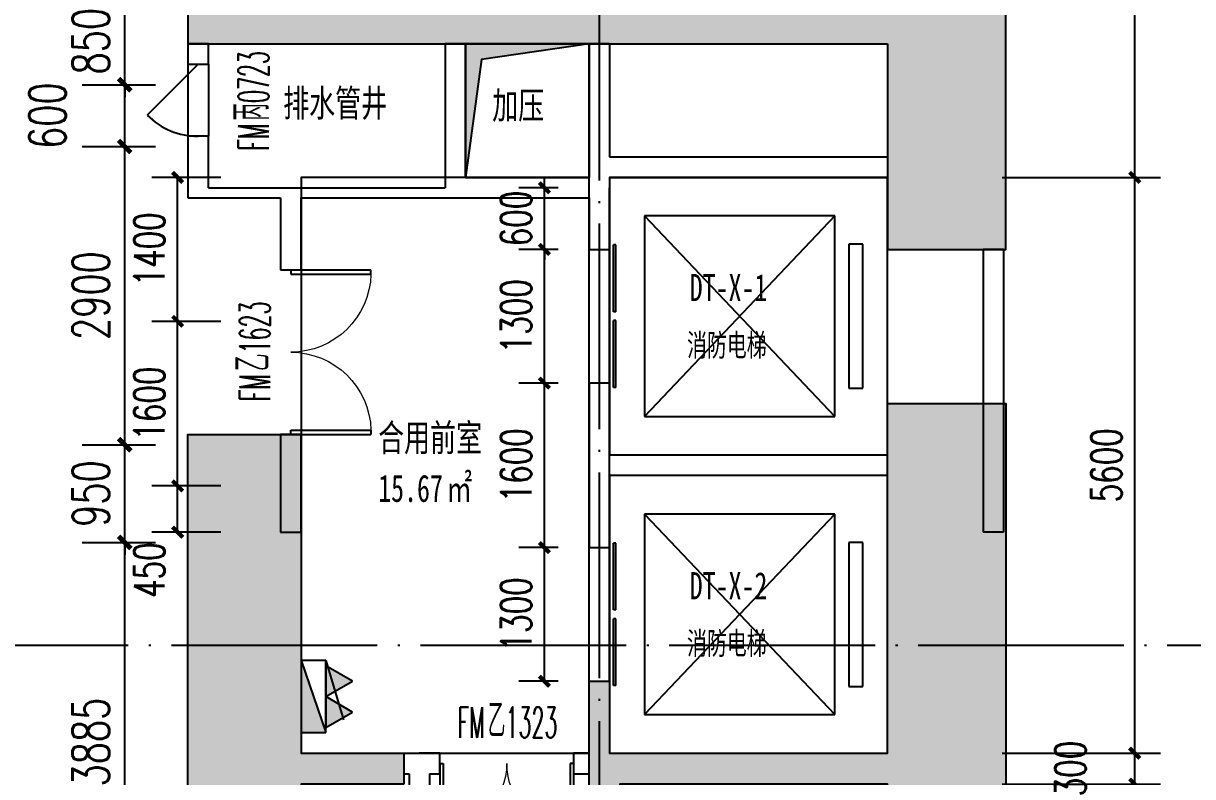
# Model space of a CAD drawing. Header units: millimetres. Extents: x 11476074 to 24729458, y -1239991 to 2813188.
# Drawn here: x 12565798 to 12577164, y 381035 to 388361 of the extents above; entities that cross this region are included whole.
import ezdxf

# ---------------------------------------------------------------- set-up
doc = ezdxf.new("R2010")
doc.units = ezdxf.units.MM
doc.header["$LTSCALE"] = 1000
doc.linetypes.add('DOTE', pattern=[2.42, 2, -0.2, 0.02, -0.2])
for name, color, linetype in [('#s-灭火器', 20, 'Continuous'), ('20230726 电气提资', 3, 'Continuous'), ('A-ANNO-DIMS', 3, 'Continuous'), ('A-ANNO-TEXT', 7, 'Continuous'), ('A-AXIS', 18, 'DOTE'), ('A-DOOR', 2, 'Continuous'), ('A-FLOR-EVTR', 2, 'Continuous'), ('A-WALL', 5, 'Continuous'), ('DOOR_FIRE', 1, 'Continuous'), ('DOOR_FIRE_TEXT', 7, 'Continuous'), ('EQUIP_消火栓', 7, 'Continuous'), ('G-RCQ-CONLine', 5, 'Continuous'), ('G-RCZ-CONLine', 5, 'Continuous'), ('GZDI-J建筑-楼板开洞', 251, 'Continuous'), ('GZDI-J建筑-注释-消防电梯', 200, 'Continuous'), ('PUB_DIM', 3, 'Continuous'), ('PUB_HATCH', 8, 'Continuous'), ('排水沟', 133, 'Continuous')]:
    doc.layers.add(name, color=color, linetype=linetype)
doc.layers.add('A-AREA', color=211, linetype='Continuous', plot=False)
doc.layers.get('20230726 电气提资').off()
doc.styles.add('_TCH_DIM_T3', font='SIMPLEX', dxfattribs={"width": 0.705882, "bigfont": 'GBCBIG'})
doc.styles.add('_TCH_WINDOW', font='SIMPLEX', dxfattribs={"width": 0.7, "bigfont": 'GBCBIG'})
doc.styles.add('TITXV', font='', dxfattribs={"width": 0.7})
doc.styles.add('宋体', font='', dxfattribs={"width": 0.65})
doc.styles.get('TITXV').set_extended_font_data('SimSun')
doc.styles.get('宋体').set_extended_font_data('SimSun')
doc.dimstyles.new('_TCH_ARCH&&100', dxfattribs={"dimtxt": 297.5, "dimasz": 100, "dimexe": 250, "dimexo": 300, "dimgap": 126.25, "dimtad": 1, "dimdec": 0, "dimzin": 0, "dimdsep": 46, "dimtxsty": '_TCH_DIM_T3', "dimblk": 'ARCHTICK', "dimcen": 0.09, "dimclrt": 7, "dimazin": 2, "dimtfac": 1, "dimtdec": 0, "dimtix": 1, "dimtmove": 2, "dimatfit": 3, "dimfxl": 0, "dimtolj": 1, "dimtzin": 0, "dimarcsym": 0})
doc.dimstyles.new('_TCH_ARCH&&120', dxfattribs={"dimtxt": 357, "dimasz": 120, "dimexe": 300, "dimexo": 360, "dimgap": 151.5, "dimtad": 1, "dimdec": 0, "dimzin": 0, "dimdsep": 46, "dimtxsty": '_TCH_DIM_T3', "dimblk": 'ARCHTICK', "dimcen": 0.09, "dimclrt": 7, "dimazin": 2, "dimtfac": 1, "dimtdec": 0, "dimtix": 1, "dimtmove": 2, "dimatfit": 3, "dimfxl": 0, "dimtolj": 1, "dimtzin": 0, "dimarcsym": 0})

# ---------------------------------------------------------------- blocks, each defined once
blk = doc.blocks.new('A$C74AF65BF')
at = {"layer": 'PUB_HATCH'}
h = blk.add_hatch(color=256, dxfattribs=at)
h.dxf.hatch_style = 1
h.paths.add_polyline_path([(25800, -10250), (29300, -10250), (29300, -12850), (30400, -12850), (30400, -9150), (25800, -9150)])
h.paths.add_polyline_path([(25100, -10250), (25100, -9150), (22350, -9150), (22350, -12850), (23600, -12850), (23600, -10250)])
h.paths.add_polyline_path([(6800, -32750), (3700, -32750), (3700, -29000), (2600, -29000), (2600, -33850), (6800, -33850)])
h.paths.add_polyline_path([(3700, -12850), (3700, -10250), (9400, -10250), (9400, -12850), (10550, -12850), (10550, -9150), (2600, -9150), (2600, -12850)])
h.paths.add_polyline_path([(4700, -26150), (3700, -26150), (3700, -27500), (2600, -27500), (2600, -22750), (3700, -22750), (3700, -25850), (4700, -25850)])
h.paths.add_polyline_path([(6800, -30400), (6800, -32750), (6500, -32750), (6500, -30400)], flags=17)
h.paths.add_polyline_path([(26700, -29600), (26700, -28900), (26400, -28900), (26400, -33850), (30400, -33850), (30400, -28885), (29300, -28885), (29300, -32750), (26700, -32750), (26700, -29800), (27350, -29800), (27350, -29600)])
h.paths.add_polyline_path([(22350, -19850), (23600, -19850), (23600, -19250), (30400, -19250), (30400, -15950), (29300, -15950), (29300, -18850), (23600, -18850), (23600, -15950), (22350, -15950)])
h.paths.add_polyline_path([(9400, -18950), (9400, -20950), (10550, -20950), (10550, -15950), (9400, -15950), (9400, -18550), (3700, -18550), (3700, -15950), (2600, -15950), (2600, -18950)])
h.paths.add_polyline_path([(9400, -32750), (9400, -31050), (10550, -31050), (10550, -33850), (8400, -33850), (8400, -32750)])
h.paths.add_polyline_path([(24600, -33850), (22350, -33850), (22350, -27550), (23600, -27550), (23600, -32750), (24600, -32750)])
h.paths.add_polyline_path([(6800, -29050), (6500, -29050), (6500, -25150), (6700, -25150), (6700, -25850), (9400, -25850), (9400, -22450), (10550, -22450), (10550, -26850), (9400, -26850), (9400, -26150), (6800, -26150)])
h.paths.add_polyline_path([(30400, -21950), (30400, -27585), (29300, -27585), (29300, -24000), (26700, -24000), (26700, -26700), (27350, -26700), (27350, -26900), (26700, -26900), (26700, -27600), (26400, -27600), (26400, -24000), (23600, -24000), (23600, -26150), (22350, -26150), (22350, -21550), (23600, -21550), (23600, -23700), (29300, -23700), (29300, -21950)])
at = {"layer": 'G-RCQ-CONLine'}
for points in [[(9400, -18950), (9400, -20950), (10550, -20950), (10550, -15950), (9400, -15950), (9400, -18550), (3700, -18550), (3700, -15950), (2600, -15950), (2600, -18950)], [(6800, -29050), (6500, -29050), (6500, -25150), (6700, -25150), (6700, -25850), (9400, -25850), (9400, -22450), (10550, -22450), (10550, -26850), (9400, -26850), (9400, -26150), (6800, -26150)]]:
    blk.add_lwpolyline(points, close=True, dxfattribs=at)
blk.add_lwpolyline([(4700, -26150), (3700, -26150), (3700, -27500), (2600, -27500), (2600, -22750), (3700, -22750), (3700, -25850), (4700, -25850), (4700, -26150)], dxfattribs=at)
blk = doc.blocks.new('灭火器')
at = {"layer": '#s-灭火器', "ltscale": 1000}
for points in [[(292444, 59707), (292144, 59707), (292294, 59447)], [(292744, 59707), (292444, 59707), (292594, 59447)]]:
    blk.add_hatch(color=256, dxfattribs=at).paths.add_polyline_path(points)
for points in [[(292294, 59447), (292444, 59707), (292144, 59707)], [(292594, 59447), (292744, 59707), (292444, 59707)]]:
    blk.add_lwpolyline(points, close=True, dxfattribs=at)
blk = doc.blocks.new('$TWTSYS$00000508')
for p, q in [((-0.5, 0.5), (0.324, 1.224)), ((-0.5, 0.5), (-0.5, -0.5)), ((-0.5, -0.5), (0.5, 0.5)), ((0.5, 0.5), (-0.5, 0.5)), ((0.5, -0.5), (0.5, 0.5)), ((-0.5, -0.5), (0.5, -0.5))]:
    blk.add_line(p, q)
blk.add_solid([(0.5, -0.5), (0.5, 0.5), (-0.5, -0.5)])
blk = doc.blocks.new('消火栓')
at = {"layer": '#s-灭火器', "rotation": 180}
blk.add_blockref('灭火器', (12864422, 734932), dxfattribs=at)
at = {"layer": 'EQUIP_消火栓', "xscale": 700, "yscale": 240, "zscale": 700}
blk.add_blockref('$TWTSYS$00000508', (12571978, 675105), dxfattribs=at)
blk = doc.blocks.new('A$C747B5AC2')
at = {"rotation": 270}
blk.add_blockref('消火栓', (-628015, 12310932), dxfattribs=at)
blk = doc.blocks.new('qlzw')
at = {"layer": 'A-AXIS'}
for p, q in [((12437966.8, 979989.8, 0), (12437966.8, 1082989.8)), ((12416866.8, 1014189.8), (12486866.8, 1014189.8))]:
    blk.add_line(p, q, dxfattribs=at)
blk = doc.blocks.new('_ArchTick')
at = {"color": 0, "linetype": 'ByBlock', "const_width": 0.4}
blk.add_lwpolyline([(-0.5, -0.5), (0.5, 0.5)], dxfattribs=at)
blk = doc.blocks.new('*D5048')
at = {"layer": 'Defpoints', "color": 0, "transparency": 16777216}
for p in [(12566010, 388613), (12566783, 388613), (12566010, 387763)]:
    blk.add_point(p, dxfattribs=at)
at = {"layer": 'PUB_DIM', "color": 0, "lineweight": -2, "transparency": 16777216}
for p, q in [((12566783, 388613), (12566783, 388733)), ((12566370, 388613), (12567083, 388613)), ((12566783, 387763), (12566783, 388613)), ((12566370, 387763), (12567083, 387763)), ((12566783, 387763), (12566783, 387643))]:
    blk.add_line(p, q, dxfattribs=at)
at = {"layer": 'PUB_DIM', "color": 0, "lineweight": -2, "transparency": 16777216, "xscale": 120, "yscale": 120, "zscale": 120}
for p, rotation in [((12566783, 388613), 270), ((12566783, 387763), 90)]:
    blk.add_blockref('_ArchTick', p, dxfattribs=dict(at, rotation=rotation))
at = {"layer": 'PUB_DIM', "color": 7, "transparency": 16777216, "insert": (12566453, 388188), "char_height": 357, "attachment_point": 5, "rotation": 90, "style": '_TCH_DIM_T3'}
blk.add_mtext('\\A1;850', dxfattribs=at)
blk = doc.blocks.new('*D5049')
at = {"layer": 'Defpoints', "color": 0, "transparency": 16777216}
for p in [(12566010, 387763), (12566783, 387763), (12566010, 387163)]:
    blk.add_point(p, dxfattribs=at)
at = {"layer": 'PUB_DIM', "color": 0, "lineweight": -2, "transparency": 16777216}
for p, q in [((12566370, 387763), (12567083, 387763)), ((12566783, 387163), (12566783, 387763)), ((12566370, 387163), (12567083, 387163))]:
    blk.add_line(p, q, dxfattribs=at)
at = {"layer": 'PUB_DIM', "color": 0, "lineweight": -2, "transparency": 16777216, "xscale": 120, "yscale": 120, "zscale": 120}
for p, rotation in [((12566783, 387763), 90), ((12566783, 387163), 270)]:
    blk.add_blockref('_ArchTick', p, dxfattribs=dict(at, rotation=rotation))
at = {"layer": 'PUB_DIM', "color": 7, "transparency": 16777216, "insert": (12566033, 387463), "char_height": 357, "attachment_point": 5, "rotation": 90, "style": '_TCH_DIM_T3'}
blk.add_mtext('\\A1;600', dxfattribs=at)
blk = doc.blocks.new('*D5050')
at = {"layer": 'Defpoints', "color": 0, "transparency": 16777216}
for p in [(12566010, 387163), (12566783, 387163), (12566010, 384263)]:
    blk.add_point(p, dxfattribs=at)
at = {"layer": 'PUB_DIM', "color": 0, "lineweight": -2, "transparency": 16777216}
for p, q in [((12566370, 387163), (12567083, 387163)), ((12566783, 384263), (12566783, 387163)), ((12566370, 384263), (12567083, 384263))]:
    blk.add_line(p, q, dxfattribs=at)
at = {"layer": 'PUB_DIM', "color": 0, "lineweight": -2, "transparency": 16777216, "xscale": 120, "yscale": 120, "zscale": 120}
for p, rotation in [((12566783, 387163), 90), ((12566783, 384263), 270)]:
    blk.add_blockref('_ArchTick', p, dxfattribs=dict(at, rotation=rotation))
at = {"layer": 'PUB_DIM', "color": 7, "transparency": 16777216, "insert": (12566453, 385713), "char_height": 357, "attachment_point": 5, "rotation": 90, "style": '_TCH_DIM_T3'}
blk.add_mtext('\\A1;2900', dxfattribs=at)
blk = doc.blocks.new('*D5051')
at = {"layer": 'Defpoints', "color": 0, "transparency": 16777216}
for p in [(12566010, 384263), (12566783, 384263), (12566010, 383313)]:
    blk.add_point(p, dxfattribs=at)
at = {"layer": 'PUB_DIM', "color": 0, "lineweight": -2, "transparency": 16777216}
for p, q in [((12566783, 384263), (12566783, 384383)), ((12566370, 384263), (12567083, 384263)), ((12566783, 383313), (12566783, 384263)), ((12566370, 383313), (12567083, 383313)), ((12566783, 383313), (12566783, 383193))]:
    blk.add_line(p, q, dxfattribs=at)
at = {"layer": 'PUB_DIM', "color": 0, "lineweight": -2, "transparency": 16777216, "xscale": 120, "yscale": 120, "zscale": 120}
for p, rotation in [((12566783, 384263), 270), ((12566783, 383313), 90)]:
    blk.add_blockref('_ArchTick', p, dxfattribs=dict(at, rotation=rotation))
at = {"layer": 'PUB_DIM', "color": 7, "transparency": 16777216, "insert": (12566453, 383788), "char_height": 357, "attachment_point": 5, "rotation": 90, "style": '_TCH_DIM_T3'}
blk.add_mtext('\\A1;950', dxfattribs=at)
blk = doc.blocks.new('*D5052')
at = {"layer": 'Defpoints', "color": 0, "transparency": 16777216}
for p in [(12566010, 383313), (12566783, 383313), (12566010, 379428)]:
    blk.add_point(p, dxfattribs=at)
at = {"layer": 'PUB_DIM', "color": 0, "lineweight": -2, "transparency": 16777216}
for p, q in [((12566370, 383313), (12567083, 383313)), ((12566783, 379428), (12566783, 383313)), ((12566370, 379428), (12567083, 379428))]:
    blk.add_line(p, q, dxfattribs=at)
at = {"layer": 'PUB_DIM', "color": 0, "lineweight": -2, "transparency": 16777216, "xscale": 120, "yscale": 120, "zscale": 120}
for p, rotation in [((12566783, 383313), 90), ((12566783, 379428), 270)]:
    blk.add_blockref('_ArchTick', p, dxfattribs=dict(at, rotation=rotation))
at = {"layer": 'PUB_DIM', "color": 7, "transparency": 16777216, "insert": (12566453, 381371), "char_height": 357, "attachment_point": 5, "rotation": 90, "style": '_TCH_DIM_T3'}
blk.add_mtext('\\A1;3885', dxfattribs=at)
blk = doc.blocks.new('*D5248')
at = {"layer": 'A-ANNO-DIMS', "color": 0, "lineweight": -2, "transparency": 16777216}
for p, q in [((12570997, 383263), (12570613, 383263)), ((12570863, 381963), (12570863, 383263)), ((12570997, 381963), (12570613, 381963))]:
    blk.add_line(p, q, dxfattribs=at)
at = {"layer": 'Defpoints', "color": 0, "transparency": 16777216}
for p in [(12570863, 383263), (12571297, 383263), (12571297, 381963)]:
    blk.add_point(p, dxfattribs=at)
at = {"layer": 'A-ANNO-DIMS', "color": 0, "lineweight": -2, "transparency": 16777216, "xscale": 100, "yscale": 100, "zscale": 100}
for p, rotation in [((12570863, 383263), 90), ((12570863, 381963), 270)]:
    blk.add_blockref('_ArchTick', p, dxfattribs=dict(at, rotation=rotation))
at = {"layer": 'A-ANNO-DIMS', "color": 7, "transparency": 16777216, "insert": (12570588, 382613), "char_height": 297.5, "attachment_point": 5, "rotation": 90, "style": '_TCH_DIM_T3'}
blk.add_mtext('\\A1;1300', dxfattribs=at)
blk = doc.blocks.new('*D5249')
at = {"layer": 'A-ANNO-DIMS', "color": 0, "lineweight": -2, "transparency": 16777216}
for p, q in [((12570997, 384863), (12570613, 384863)), ((12570863, 383263), (12570863, 384863)), ((12570997, 383263), (12570613, 383263))]:
    blk.add_line(p, q, dxfattribs=at)
at = {"layer": 'Defpoints', "color": 0, "transparency": 16777216}
for p in [(12570863, 384863), (12571297, 384863), (12571297, 383263)]:
    blk.add_point(p, dxfattribs=at)
at = {"layer": 'A-ANNO-DIMS', "color": 0, "lineweight": -2, "transparency": 16777216, "xscale": 100, "yscale": 100, "zscale": 100}
for p, rotation in [((12570863, 384863), 90), ((12570863, 383263), 270)]:
    blk.add_blockref('_ArchTick', p, dxfattribs=dict(at, rotation=rotation))
at = {"layer": 'A-ANNO-DIMS', "color": 7, "transparency": 16777216, "insert": (12570588, 384063), "char_height": 297.5, "attachment_point": 5, "rotation": 90, "style": '_TCH_DIM_T3'}
blk.add_mtext('\\A1;1600', dxfattribs=at)
blk = doc.blocks.new('*D5250')
at = {"layer": 'A-ANNO-DIMS', "color": 0, "lineweight": -2, "transparency": 16777216}
for p, q in [((12570997, 386163), (12570613, 386163)), ((12570863, 384863), (12570863, 386163)), ((12570997, 384863), (12570613, 384863))]:
    blk.add_line(p, q, dxfattribs=at)
at = {"layer": 'Defpoints', "color": 0, "transparency": 16777216}
for p in [(12570863, 386163), (12571297, 386163), (12571297, 384863)]:
    blk.add_point(p, dxfattribs=at)
at = {"layer": 'A-ANNO-DIMS', "color": 0, "lineweight": -2, "transparency": 16777216, "xscale": 100, "yscale": 100, "zscale": 100}
for p, rotation in [((12570863, 386163), 90), ((12570863, 384863), 270)]:
    blk.add_blockref('_ArchTick', p, dxfattribs=dict(at, rotation=rotation))
at = {"layer": 'A-ANNO-DIMS', "color": 7, "transparency": 16777216, "insert": (12570588, 385513), "char_height": 297.5, "attachment_point": 5, "rotation": 90, "style": '_TCH_DIM_T3'}
blk.add_mtext('\\A1;1300', dxfattribs=at)
blk = doc.blocks.new('*D5251')
at = {"layer": 'A-ANNO-DIMS', "color": 0, "lineweight": -2, "transparency": 16777216}
for p, q in [((12570863, 386763), (12570863, 386863)), ((12570997, 386763), (12570613, 386763)), ((12570863, 386163), (12570863, 386763)), ((12570997, 386163), (12570613, 386163)), ((12570863, 386163), (12570863, 386063))]:
    blk.add_line(p, q, dxfattribs=at)
at = {"layer": 'Defpoints', "color": 0, "transparency": 16777216}
for p in [(12570863, 386763), (12571297, 386763), (12571297, 386163)]:
    blk.add_point(p, dxfattribs=at)
at = {"layer": 'A-ANNO-DIMS', "color": 0, "lineweight": -2, "transparency": 16777216, "xscale": 100, "yscale": 100, "zscale": 100}
for p, rotation in [((12570863, 386763), 270), ((12570863, 386163), 90)]:
    blk.add_blockref('_ArchTick', p, dxfattribs=dict(at, rotation=rotation))
at = {"layer": 'A-ANNO-DIMS', "color": 7, "transparency": 16777216, "insert": (12570588, 386463), "char_height": 297.5, "attachment_point": 5, "rotation": 90, "style": '_TCH_DIM_T3'}
blk.add_mtext('\\A1;600', dxfattribs=at)
blk = doc.blocks.new('*D5267')
at = {"layer": 'A-ANNO-DIMS', "color": 0, "lineweight": -2, "transparency": 16777216}
for p, q in [((12567717, 383863), (12567047, 383863)), ((12567297, 383413), (12567297, 383863)), ((12567717, 383413), (12567047, 383413))]:
    blk.add_line(p, q, dxfattribs=at)
at = {"layer": 'Defpoints', "color": 0, "transparency": 16777216}
for p in [(12567297, 383863), (12568017, 383863), (12568017, 383413)]:
    blk.add_point(p, dxfattribs=at)
at = {"layer": 'A-ANNO-DIMS', "color": 0, "lineweight": -2, "transparency": 16777216, "xscale": 100, "yscale": 100, "zscale": 100}
for p, rotation in [((12567297, 383863), 90), ((12567297, 383413), 270)]:
    blk.add_blockref('_ArchTick', p, dxfattribs=dict(at, rotation=rotation))
at = {"layer": 'A-ANNO-DIMS', "color": 7, "transparency": 16777216, "insert": (12567022, 383043), "char_height": 297.5, "attachment_point": 5, "rotation": 90, "style": '_TCH_DIM_T3'}
blk.add_mtext('\\A1;450', dxfattribs=at)
blk = doc.blocks.new('*D5268')
at = {"layer": 'A-ANNO-DIMS', "color": 0, "lineweight": -2, "transparency": 16777216}
for p, q in [((12567717, 385463), (12567047, 385463)), ((12567297, 383863), (12567297, 385463)), ((12567717, 383863), (12567047, 383863))]:
    blk.add_line(p, q, dxfattribs=at)
at = {"layer": 'Defpoints', "color": 0, "transparency": 16777216}
for p in [(12567297, 385463), (12568017, 385463), (12568017, 383863)]:
    blk.add_point(p, dxfattribs=at)
at = {"layer": 'A-ANNO-DIMS', "color": 0, "lineweight": -2, "transparency": 16777216, "xscale": 100, "yscale": 100, "zscale": 100}
for p, rotation in [((12567297, 385463), 90), ((12567297, 383863), 270)]:
    blk.add_blockref('_ArchTick', p, dxfattribs=dict(at, rotation=rotation))
at = {"layer": 'A-ANNO-DIMS', "color": 7, "transparency": 16777216, "insert": (12567022, 384663), "char_height": 297.5, "attachment_point": 5, "rotation": 90, "style": '_TCH_DIM_T3'}
blk.add_mtext('\\A1;1600', dxfattribs=at)
blk = doc.blocks.new('*D5269')
at = {"layer": 'A-ANNO-DIMS', "color": 0, "lineweight": -2, "transparency": 16777216}
for p, q in [((12567717, 386863), (12567047, 386863)), ((12567297, 385463), (12567297, 386863)), ((12567717, 385463), (12567047, 385463))]:
    blk.add_line(p, q, dxfattribs=at)
at = {"layer": 'Defpoints', "color": 0, "transparency": 16777216}
for p in [(12567297, 386863), (12568017, 386863), (12568017, 385463)]:
    blk.add_point(p, dxfattribs=at)
at = {"layer": 'A-ANNO-DIMS', "color": 0, "lineweight": -2, "transparency": 16777216, "xscale": 100, "yscale": 100, "zscale": 100}
for p, rotation in [((12567297, 386863), 90), ((12567297, 385463), 270)]:
    blk.add_blockref('_ArchTick', p, dxfattribs=dict(at, rotation=rotation))
at = {"layer": 'A-ANNO-DIMS', "color": 7, "transparency": 16777216, "insert": (12567022, 386163), "char_height": 297.5, "attachment_point": 5, "rotation": 90, "style": '_TCH_DIM_T3'}
blk.add_mtext('\\A1;1400', dxfattribs=at)
blk = doc.blocks.new('*D5295')
at = {"layer": 'A-ANNO-DIMS', "color": 0, "lineweight": -2, "transparency": 16777216}
for p, q in [((12576601, 380963), (12576601, 381063)), ((12575313, 380963), (12576851, 380963)), ((12576601, 380263), (12576601, 380963)), ((12575313, 380263), (12576851, 380263)), ((12576601, 380263), (12576601, 380163))]:
    blk.add_line(p, q, dxfattribs=at)
at = {"layer": 'Defpoints', "color": 0, "transparency": 16777216}
for p in [(12575013, 380963), (12576601, 380963), (12575013, 380263)]:
    blk.add_point(p, dxfattribs=at)
at = {"layer": 'A-ANNO-DIMS', "color": 0, "lineweight": -2, "transparency": 16777216, "xscale": 100, "yscale": 100, "zscale": 100}
for p, rotation in [((12576601, 380963), 270), ((12576601, 380263), 90)]:
    blk.add_blockref('_ArchTick', p, dxfattribs=dict(at, rotation=rotation))
at = {"layer": 'A-ANNO-DIMS', "color": 7, "transparency": 16777216, "insert": (12576326, 380613), "char_height": 297.5, "attachment_point": 5, "rotation": 90, "style": '_TCH_DIM_T3'}
blk.add_mtext('\\A1;700', dxfattribs=at)
blk = doc.blocks.new('*D5296')
at = {"layer": 'A-ANNO-DIMS', "color": 0, "lineweight": -2, "transparency": 16777216}
for p, q in [((12575313, 381263), (12576851, 381263)), ((12576601, 380963), (12576601, 381263)), ((12575313, 380963), (12576851, 380963))]:
    blk.add_line(p, q, dxfattribs=at)
at = {"layer": 'Defpoints', "color": 0, "transparency": 16777216}
for p in [(12575013, 381263), (12576601, 381263), (12575013, 380963)]:
    blk.add_point(p, dxfattribs=at)
at = {"layer": 'A-ANNO-DIMS', "color": 0, "lineweight": -2, "transparency": 16777216, "xscale": 100, "yscale": 100, "zscale": 100}
for p, rotation in [((12576601, 381263), 90), ((12576601, 380963), 270)]:
    blk.add_blockref('_ArchTick', p, dxfattribs=dict(at, rotation=rotation))
at = {"layer": 'A-ANNO-DIMS', "color": 7, "transparency": 16777216, "insert": (12575976, 381113), "char_height": 297.5, "attachment_point": 5, "rotation": 90, "style": '_TCH_DIM_T3'}
blk.add_mtext('\\A1;300', dxfattribs=at)
blk = doc.blocks.new('*D5297')
at = {"layer": 'A-ANNO-DIMS', "color": 0, "lineweight": -2, "transparency": 16777216}
for p, q in [((12575313, 386863), (12576851, 386863)), ((12576601, 381263), (12576601, 386863)), ((12575313, 381263), (12576851, 381263))]:
    blk.add_line(p, q, dxfattribs=at)
at = {"layer": 'Defpoints', "color": 0, "transparency": 16777216}
for p in [(12575013, 386863), (12576601, 386863), (12575013, 381263)]:
    blk.add_point(p, dxfattribs=at)
at = {"layer": 'A-ANNO-DIMS', "color": 0, "lineweight": -2, "transparency": 16777216, "xscale": 100, "yscale": 100, "zscale": 100}
for p, rotation in [((12576601, 386863), 90), ((12576601, 381263), 270)]:
    blk.add_blockref('_ArchTick', p, dxfattribs=dict(at, rotation=rotation))
at = {"layer": 'A-ANNO-DIMS', "color": 7, "transparency": 16777216, "insert": (12576326, 384063), "char_height": 297.5, "attachment_point": 5, "rotation": 90, "style": '_TCH_DIM_T3'}
blk.add_mtext('\\A1;5600', dxfattribs=at)
blk = doc.blocks.new('*D5298')
at = {"layer": 'A-ANNO-DIMS', "color": 0, "lineweight": -2, "transparency": 16777216}
for p, q in [((12575313, 391063), (12576851, 391063)), ((12576601, 386863), (12576601, 391063)), ((12575313, 386863), (12576851, 386863))]:
    blk.add_line(p, q, dxfattribs=at)
at = {"layer": 'Defpoints', "color": 0, "transparency": 16777216}
for p in [(12575013, 391063), (12576601, 391063), (12575013, 386863)]:
    blk.add_point(p, dxfattribs=at)
at = {"layer": 'A-ANNO-DIMS', "color": 0, "lineweight": -2, "transparency": 16777216, "xscale": 100, "yscale": 100, "zscale": 100}
for p, rotation in [((12576601, 391063), 90), ((12576601, 386863), 270)]:
    blk.add_blockref('_ArchTick', p, dxfattribs=dict(at, rotation=rotation))
at = {"layer": 'A-ANNO-DIMS', "color": 7, "transparency": 16777216, "insert": (12576326, 388963), "char_height": 297.5, "attachment_point": 5, "rotation": 90, "style": '_TCH_DIM_T3'}
blk.add_mtext('\\A1;4200', dxfattribs=at)
blk = doc.blocks.new('$DorLib2D$00000002')
for p, q in [((-0.5, 0), (-0.5, 0.4875)), ((-0.475, 0.4875), (-0.5, 0.4875)), ((-0.475, 0), (-0.475, 0.4875)), ((0.475, 0), (0.475, 0.4875)), ((0.475, 0.4875), (0.5, 0.4875)), ((0.5, 0), (0.5, 0.4875)), ((-0.5, 0), (-0.475, 0)), ((0.5, 0), (0.475, 0))]:
    blk.add_line(p, q)
at = {"lineweight": 13}
for centre, start, end in [((-0.4875, 0), 0, 88.53072), ((0.4875, 0), 91.46928, 180)]:
    blk.add_arc(centre, 0.4875, start, end, dxfattribs=at)
blk = doc.blocks.new('$DORLIB2D$00000127')
at = {"color": 0}
for points in [[(-0.5333, 0.7949), (-0.5333, 0.6904)], [(-0.0333, 0.7949), (-0.5333, 0.7949)], [(-0.0333, 0.7949), (-0.0333, 0.6904)], [(0.5333, 0.7949), (0.0333, 0.7949)], [(0.0333, 0.7949), (0.0333, 0.6904)], [(0.5333, 0.7949), (0.5333, 0.6904)], [(-0.0333, 0.6904), (-0.5333, 0.6904)], [(0.5333, 0.6904), (0.0333, 0.6904)], [(0.5, 0.5), (-0.5, 0.5)]]:
    blk.add_lwpolyline(points, dxfattribs=at)
blk = doc.blocks.new('$DorLib2D$00000114')
at = {"color": 0}
blk.add_line((0.5, 0), (-0.207, 0.707), dxfattribs=at)
blk.add_arc((0.5, 0), 1, 135, 180, dxfattribs=at)

msp = doc.modelspace()

# ---------------------------------------------------------------- hatches: boundary and pattern name
at = {"layer": 'GZDI-J建筑-楼板开洞'}
h = msp.add_hatch(color=256, dxfattribs=at)
h.dxf.hatch_style = 1
h.paths.add_polyline_path([(12570096.8, 386863.2), (12570096.8, 388163.2), (12571296.8, 388163.2), (12570250.3, 388008.3)])

# ---------------------------------------------------------------- linework, layer by layer
at = {"layer": 'A-AREA'}
msp.add_lwpolyline([(12571296.8, 386863.2), (12569696.8, 386863.2), (12569696.8, 386863.2), (12568496.8, 386863.2), (12568496.8, 381263.2), (12571296.8, 381263.2)], close=True, dxfattribs=at)
at = {"layer": 'A-FLOR-EVTR'}
for p, q in [((12573684.3, 386488.2), (12571834.3, 386488.2)), ((12571834.3, 386488.2), (12571834.3, 384538.2)), ((12573684.3, 386488.2), (12571834.3, 384538.2)), ((12571834.3, 386488.2), (12573684.3, 384538.2)), ((12573684.3, 384538.2), (12573684.3, 386488.2)), ((12573959.3, 386213.2), (12573821.8, 386213.2)), ((12573821.8, 386213.2), (12573821.8, 384813.2)), ((12573959.3, 384813.2), (12573959.3, 386213.2)), ((12573821.8, 384813.2), (12573959.3, 384813.2)), ((12571834.3, 384538.2), (12573684.3, 384538.2)), ((12573684.3, 383588.2), (12571834.3, 383588.2)), ((12571834.3, 383588.2), (12571834.3, 381638.2)), ((12573684.3, 383588.2), (12571834.3, 381638.2)), ((12571834.3, 383588.2), (12573684.3, 381638.2)), ((12573684.3, 381638.2), (12573684.3, 383588.2)), ((12573959.3, 383313.2), (12573821.8, 383313.2)), ((12573821.8, 383313.2), (12573821.8, 381913.2)), ((12573959.3, 381913.2), (12573959.3, 383313.2)), ((12573821.8, 381913.2), (12573959.3, 381913.2)), ((12571834.3, 381638.2), (12573684.3, 381638.2))]:
    msp.add_line(p, q, dxfattribs=at)
for points in [[(12574196.8, 384163.2), (12574196.8, 386863.2), (12571496.8, 386863.2), (12571496.8, 384163.2)], [(12574196.8, 381263.2), (12574196.8, 383963.2), (12571496.8, 383963.2), (12571496.8, 381263.2)]]:
    msp.add_lwpolyline(points, close=True, dxfattribs=at)
at = {"layer": 'A-WALL'}
for p, q in [((12567396.8, 388163.2), (12567396.8, 387963.2)), ((12567596.8, 388163.2), (12567396.8, 388163.2)), ((12567596.8, 387963.2), (12567596.8, 388163.2)), ((12569896.8, 388163.2), (12569896.8, 386763.2)), ((12570096.8, 388163.2), (12569896.8, 388163.2)), ((12570096.8, 388163.2), (12570096.8, 386863.2)), ((12571296.8, 388163.2), (12571296.8, 386963.2)), ((12571496.8, 388163.2), (12571296.8, 388163.2)), ((12571496.8, 388163.2), (12571496.8, 387063.2)), ((12567396.8, 387963.2), (12567596.8, 387963.2)), ((12567596.8, 387263.2), (12567396.8, 387263.2)), ((12567396.8, 387263.2), (12567396.8, 386663.2)), ((12567596.8, 386763.2), (12567596.8, 387263.2)), ((12571496.8, 387063.2), (12574196.8, 387063.2)), ((12574196.8, 387063.2), (12574196.8, 386863.2)), ((12571296.8, 386963.2), (12571296.8, 386863.2)), ((12570096.8, 386863.2), (12571296.8, 386863.2)), ((12571496.8, 386863.2), (12571496.8, 386763.2)), ((12571496.8, 386863.2), (12574196.8, 386863.2)), ((12567596.8, 386763.2), (12568396.8, 386763.2)), ((12568396.8, 386763.2), (12569896.8, 386763.2)), ((12571496.8, 386163.2), (12571496.8, 386763.2)), ((12567396.8, 386663.2), (12568296.8, 386663.2)), ((12568296.8, 386663.2), (12568296.8, 385963.2)), ((12568496.8, 386663.2), (12569996.8, 386663.2)), ((12568496.8, 385963.2), (12568496.8, 386663.2)), ((12569996.8, 386663.2), (12571296.8, 386663.2)), ((12571296.8, 386663.2), (12571296.8, 386163.2)), ((12571296.8, 386163.2), (12571496.8, 386163.2)), ((12575126.8, 386163.2), (12575126.8, 383413.2)), ((12575326.8, 386163.2), (12575126.8, 386163.2)), ((12575326.8, 386163.2), (12575326.8, 383413.2)), ((12568296.8, 385963.2), (12568496.8, 385963.2)), ((12571296.8, 384863.2), (12571296.8, 383263.2)), ((12571496.8, 384863.2), (12571296.8, 384863.2)), ((12571496.8, 383263.2), (12571496.8, 384863.2)), ((12568496.8, 384363.2), (12568296.8, 384363.2)), ((12568296.8, 384363.2), (12568296.8, 383413.2)), ((12568496.8, 383413.2), (12568496.8, 384363.2)), ((12568296.8, 383413.2), (12568496.8, 383413.2)), ((12575326.8, 383413.2), (12575126.8, 383413.2)), ((12571296.8, 383263.2), (12571496.8, 383263.2)), ((12571296.8, 381963.2), (12571496.8, 381963.2)), ((12569496.8, 381263.2), (12569646.8, 381263.2)), ((12569496.8, 381263.2), (12569496.8, 381063.2)), ((12569846.8, 381263.2), (12569646.8, 381263.2)), ((12569846.8, 381063.2), (12569846.8, 381263.2)), ((12571296.8, 381263.2), (12571146.8, 381263.2)), ((12571146.8, 381263.2), (12571146.8, 381063.2)), ((12571296.8, 381063.2), (12571296.8, 381263.2)), ((12569496.8, 381063.2), (12569546.8, 381063.2)), ((12569546.8, 381063.2), (12569546.8, 379813.2)), ((12569746.8, 381063.2), (12569746.8, 379613.2)), ((12569746.8, 381063.2), (12569846.8, 381063.2)), ((12571146.8, 381063.2), (12571296.8, 381063.2))]:
    msp.add_line(p, q, dxfattribs=at)
at = {"layer": 'DOOR_FIRE'}
for p, q in [((12567396.8, 387963.2), (12567396.8, 387263.2)), ((12567596.8, 387963.2), (12567596.8, 387263.2))]:
    msp.add_line(p, q, dxfattribs=at)
at = {"layer": 'GZDI-J建筑-楼板开洞', "color": 30}
for points in [[(12570096.8, 386863.2), (12571296.8, 386863.2), (12571296.8, 388163.2), (12570096.8, 388163.2)], [(12570096.8, 386863.2), (12570096.8, 388163.2), (12571296.8, 388163.2), (12570250.3, 388008.3)]]:
    msp.add_lwpolyline(points, close=True, dxfattribs=at)

# ---------------------------------------------------------------- block references
at = {"layer": '20230726 电气提资'}
msp.add_blockref('A$C747B5AC2', (12521526.8, 642859), dxfattribs=at)
at = {"layer": 'A-DOOR', "xscale": 1300, "yscale": 200, "zscale": 1300, "rotation": 270}
for p in [(12571396.8, 385513.2), (12571396.8, 382613.2)]:
    msp.add_blockref('$DORLIB2D$00000127', p, dxfattribs=at)
at = {"layer": 'DOOR_FIRE', "zscale": 200}
for name, p, xscale, yscale, rotation in [('$DorLib2D$00000114', (12567496.8, 387613.2), -700, -700, 270), ('$DorLib2D$00000002', (12568396.8, 385163.2), -1600, 1600, 270), ('$DorLib2D$00000002', (12570496.8, 381163.2), -1300, 1300, 180)]:
    msp.add_blockref(name, p, dxfattribs=dict(at, xscale=xscale, yscale=yscale, rotation=rotation))
at = {"layer": 'G-RCZ-CONLine', "ltscale": 10}
msp.add_blockref('A$C74AF65BF', (12564796.8, 407113.2), dxfattribs=at)
at = {"layer": '排水沟'}
msp.add_blockref('qlzw', (133430, -631876.5), dxfattribs=at)

# ---------------------------------------------------------------- texts
at = {"layer": 'A-ANNO-TEXT', "style": 'TITXV', "width": 0.7}
for s, height, p in [('排水管井', 264.35, (12568323.4, 387453.9)), ('加压', 264.35, (12570355.3, 387431.9)), ('合用前室', 264.35, (12569246.6, 384199.1)), ('15.67', 264.35, (12569246.6, 383707.1)), ('㎡', 264.3, (12569908.2, 383707.1))]:
    msp.add_text(s, height=height, dxfattribs=at).set_placement(p)
at = {"layer": 'DOOR_FIRE_TEXT', "style": '_TCH_WINDOW'}
for s, height, width, p in [('0723', 297.5, 0.494118, (12568184.3, 387587.2)), ('丙', 337.6, 0.7, (12568184.3, 387415.2)), ('FM', 297.5, 0.494118, (12568184.3, 387121.2)), ('1623', 297.5, 0.494118, (12568196.8, 385151.2)), ('乙', 337.6, 0.7, (12568196.8, 384979.2)), ('FM', 297.5, 0.494118, (12568196.8, 384685.2))]:
    msp.add_text(s, height=height, rotation=90, dxfattribs=dict(at, width=width)).set_placement(p)
for s, height, width, p in [('FM', 297.5, 0.494118, (12570018.8, 381413.2)), ('乙', 337.6, 0.7, (12570312.8, 381413.2)), ('1323', 297.5, 0.494118, (12570484.8, 381413.2))]:
    msp.add_text(s, height=height, dxfattribs=dict(at, width=width)).set_placement(p)
at = {"layer": 'GZDI-J建筑-注释-消防电梯'}
for s, height, style, width, p in [('DT-X-1', 264.35, 'TITXV', 0.7, (12572275, 385659.6)), ('消防电梯', 218.11, '宋体', 0.65, (12572249.2, 385123.2)), ('DT-X-2', 264.35, 'TITXV', 0.7, (12572275, 382759.6)), ('消防电梯', 218.11, '宋体', 0.65, (12572249.2, 382223.2))]:
    msp.add_text(s, height=height, dxfattribs=dict(at, style=style, width=width)).set_placement(p)

# ---------------------------------------------------------------- dimensions: what is measured, and where the dimension line sits
at = {"layer": 'A-ANNO-DIMS'}
for p1, p2, distance, picture, middle in [((12575012.7, 386863.2), (12575012.7, 391063.2), -1588.2, '*D5298', (12576325.9, 388963.2)), ((12568016.8, 385463.2), (12568016.8, 386863.2), 719.6, '*D5269', (12567022.3, 386163.2)), ((12575012.7, 381263.2), (12575012.7, 386863.2), -1588.2, '*D5297', (12576325.9, 384063.2)), ((12571296.8, 386163.2), (12571296.8, 386763.2), 433.8, '*D5251', (12570588, 386463.2)), ((12571296.8, 384863.2), (12571296.8, 386163.2), 433.8, '*D5250', (12570588, 385513.2)), ((12568016.8, 383863.2), (12568016.8, 385463.2), 719.6, '*D5268', (12567022.3, 384663.2)), ((12571296.8, 383263.2), (12571296.8, 384863.2), 433.8, '*D5249', (12570588, 384063.2)), ((12571296.8, 381963.2), (12571296.8, 383263.2), 433.8, '*D5248', (12570588, 382613.2)), ((12575012.7, 380263.2), (12575012.7, 380963.2), -1588.2, '*D5295', (12576325.9, 380613.2))]:
    dim = msp.add_aligned_dim(p1=p1, p2=p2, distance=distance, dimstyle='_TCH_ARCH&&100', dxfattribs=at)
    dim.commit()
    dim.dimension.update_dxf_attribs({"geometry": picture, "text_midpoint": middle})
for base, p1, p2, picture, middle in [((12567297.3, 383863.2), (12568016.8, 383413.2), (12568016.8, 383863.2), '*D5267', (12567022.3, 383043.2)), ((12576600.9, 381263.2), (12575012.7, 380963.2), (12575012.7, 381263.2), '*D5296', (12575975.9, 381113.2))]:
    dim = msp.add_linear_dim(base=base, p1=p1, p2=p2, angle=90, dimstyle='_TCH_ARCH&&100', dxfattribs=at)
    dim.commit()
    dim.dimension.update_dxf_attribs({"geometry": picture, "text_midpoint": middle, "dimtype": 129})
at = {"layer": 'PUB_DIM'}
for p1, p2, picture, middle in [((12566009.8, 387763.2), (12566009.8, 388613.2), '*D5048', (12566453, 388188.2)), ((12566009.8, 384263.2), (12566009.8, 387163.1), '*D5050', (12566453, 385713.2)), ((12566009.8, 383313.2), (12566009.8, 384263.2), '*D5051', (12566453, 383788.2)), ((12566009.8, 379428.4), (12566009.8, 383313.2), '*D5052', (12566453, 381370.8))]:
    dim = msp.add_aligned_dim(p1=p1, p2=p2, distance=-773.2, dimstyle='_TCH_ARCH&&120', dxfattribs=at)
    dim.commit()
    dim.dimension.update_dxf_attribs({"geometry": picture, "text_midpoint": middle})
dim = msp.add_linear_dim(base=(12566783, 387763.2), p1=(12566009.8, 387163.1), p2=(12566009.8, 387763.2), angle=90, dimstyle='_TCH_ARCH&&120', dxfattribs=at)
dim.commit()
dim.dimension.update_dxf_attribs({"geometry": '*D5049', "text_midpoint": (12566033, 387463.2), "dimtype": 129})

doc.saveas('drawing.dxf')
